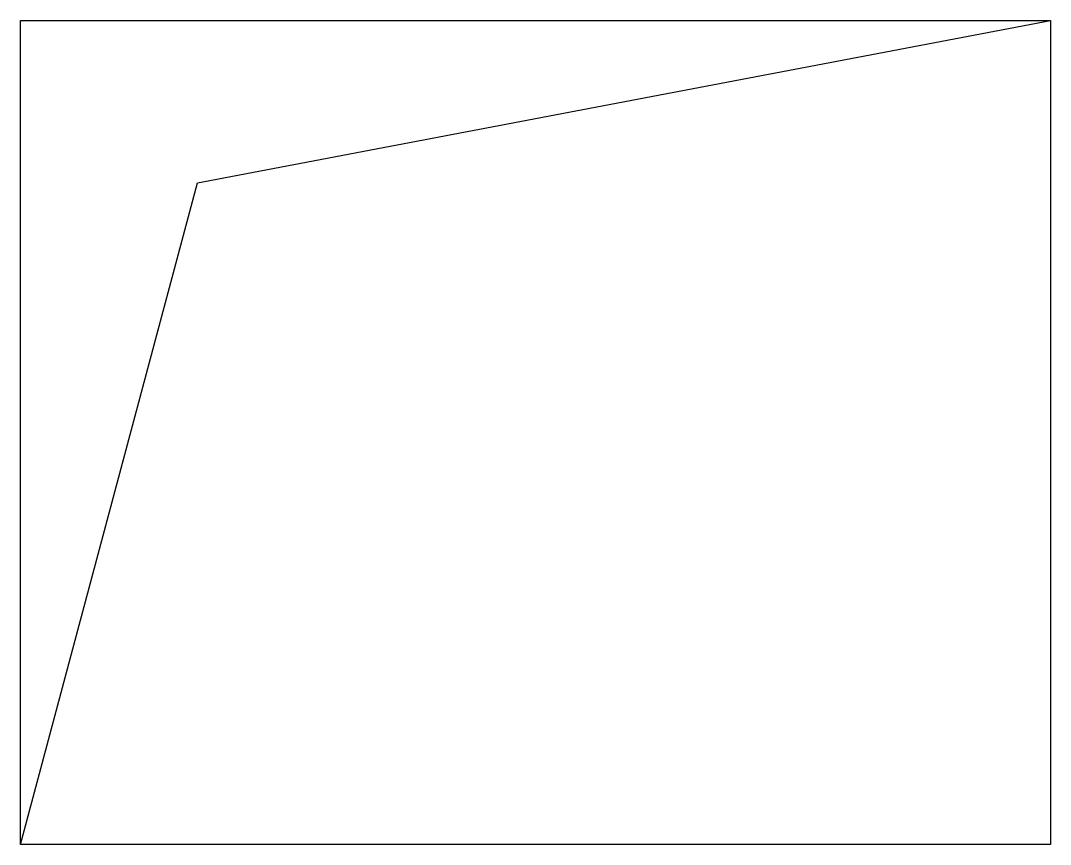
# Model space of a CAD drawing. Extents: x 35496 to 37496, y 16753 to 18353.
import ezdxf

# ---------------------------------------------------------------- set-up
doc = ezdxf.new("R2010")
doc.units = 0
doc.header["$LTSCALE"] = 100
doc.layers.get('0').update_dxf_attribs({"linetype": 'CONTINUOUS'})

msp = doc.modelspace()

# ---------------------------------------------------------------- linework, layer by layer
at = {"color": 0}
for p, q in [((35496.5, 16752.5), (35496.5, 18352.5)), ((35496.5, 18352.5), (37496.5, 18352.5)), ((35840.2, 18037.5), (37496.5, 18352.5)), ((37496.5, 18352.5), (37496.5, 16752.5)), ((35496.5, 16752.5), (35840.2, 18037.5)), ((37496.5, 16752.5), (35496.5, 16752.5))]:
    msp.add_line(p, q, dxfattribs=at)

doc.saveas('drawing.dxf')
